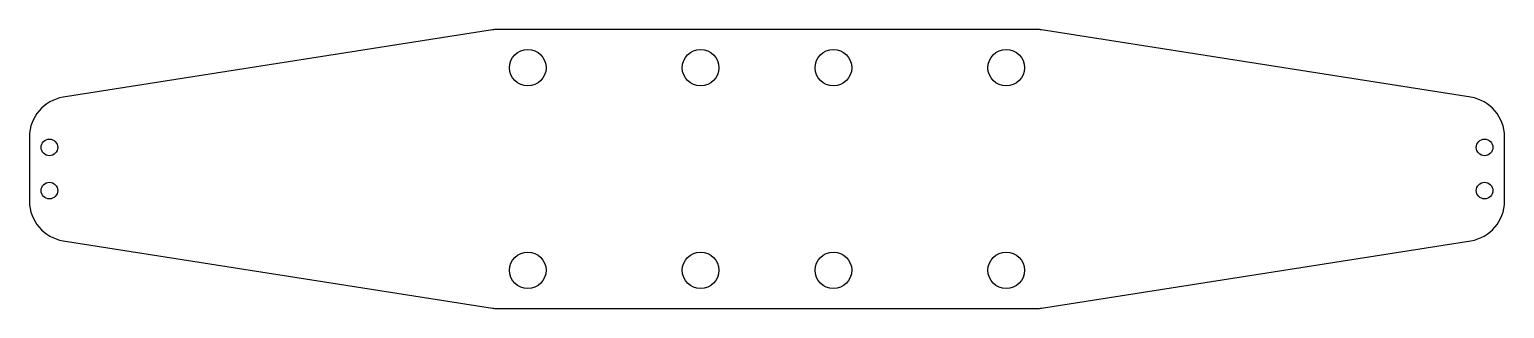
# Model space of a CAD drawing. Header units: millimetres. Extents: x -75 to 147, y -36 to 6.
import ezdxf

# ---------------------------------------------------------------- set-up
doc = ezdxf.new("R2010")
doc.units = ezdxf.units.MM

msp = doc.modelspace()

# ---------------------------------------------------------------- linework, layer by layer
msp.add_lwpolyline([(-5.31, -36.2, 0.038987), (-4.69, -36.25), (76.69, -36.25, 0.038987), (77.31, -36.2), (141.93, -26.05, 0.369264), (147, -20.12), (147, -10.38, 0.369264), (141.93, -4.45), (77.31, 5.7, 0.038987), (76.69, 5.75), (-4.69, 5.75, 0.038987), (-5.31, 5.7), (-69.93, -4.45, 0.369264), (-75, -10.38), (-75, -20.12, 0.369264), (-69.93, -26.05)], format="xyb", close=True)
for centre, radius in [((0, 0), 2.75), ((26, 0), 2.75), ((46, 0), 2.75), ((72, 0), 2.75), ((-72, -12), 1.25), ((144, -12), 1.25), ((-72, -18.5), 1.25), ((144, -18.5), 1.25), ((0, -30.5), 2.75), ((26, -30.5), 2.75), ((46, -30.5), 2.75), ((72, -30.5), 2.75)]:
    msp.add_circle(centre, radius)

doc.saveas('drawing.dxf')
